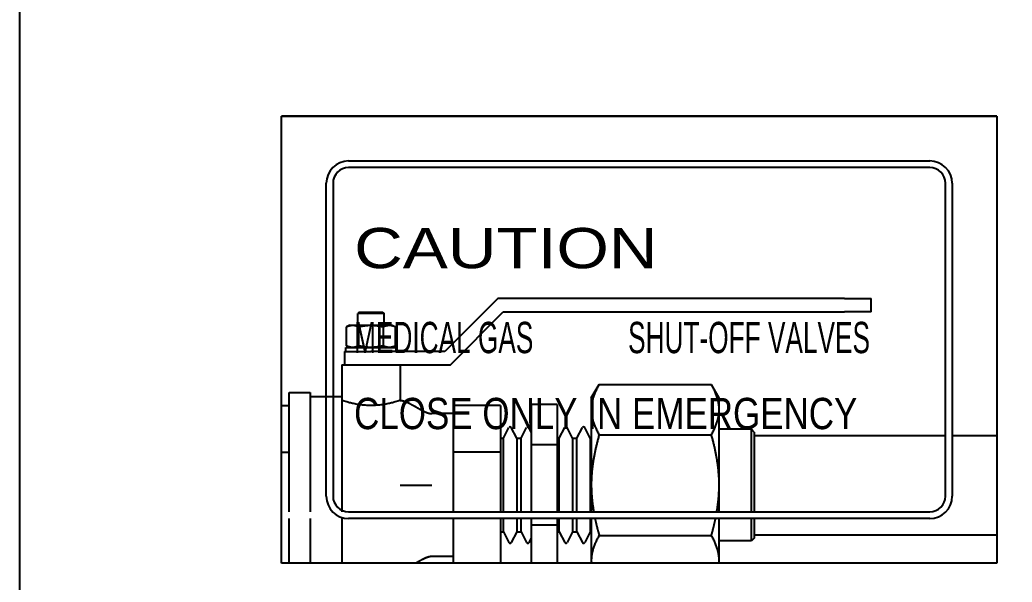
# Model space of a CAD drawing. Header units: millimetres. Extents: x 10903 to 284569, y 2319 to 62017.
# Drawn here: x 237680 to 238789, y 10764 to 11393 of the extents above; entities that cross this region are included whole.
import ezdxf

# ---------------------------------------------------------------- set-up
doc = ezdxf.new("R2010")
doc.units = ezdxf.units.MM
doc.layers.add('cps', color=7, linetype='Continuous')
doc.layers.add('CPST', color=6, linetype='Continuous')
doc.styles.add('SANSSERIF', font='sas_____.pfb', dxfattribs={"height": 10})

msp = doc.modelspace()

# ---------------------------------------------------------------- linework, layer by layer
at = {"layer": 'cps'}
for p, q in [((238772.3, 11285), (237972.3, 11285)), ((237972.3, 11285), (238772.3, 11285)), ((237972.3, 11285), (238772.3, 11285)), ((238772.3, 11285), (237972.3, 11285)), ((237972.3, 10785), (237972.3, 11285)), ((238772.3, 11285), (238772.3, 10785)), ((238772.3, 11285), (238772.3, 10785)), ((238047.3, 11235), (238697.3, 11235)), ((238047.3, 11235), (238697.3, 11235)), ((238697.3, 11227.5), (238047.3, 11227.5)), ((238697.3, 11227.5), (238047.3, 11227.5)), ((238022.3, 10860), (238022.3, 11210)), ((238022.3, 10860), (238022.3, 11210)), ((238029.8, 11210), (238029.8, 10860)), ((238029.8, 11210), (238029.8, 10860)), ((238714.8, 10860), (238714.8, 11210)), ((238714.8, 10860), (238714.8, 11210)), ((238722.3, 11210), (238722.3, 10860)), ((238722.3, 11210), (238722.3, 10860)), ((238047.3, 10842.5), (238697.3, 10842.5)), ((238047.3, 10842.5), (238697.3, 10842.5)), ((238697.3, 10835), (238047.3, 10835)), ((238697.3, 10835), (238047.3, 10835)), ((238772.3, 10785), (237972.3, 10785)), ((238772.3, 10785), (237972.3, 10785))]:
    msp.add_line(p, q, dxfattribs=at)
at = {"layer": 'cps', "color": 8}
for p, q in [((238214.2, 11081.1), (238155, 11021.9)), ((238214.2, 11081.1), (238155, 11021.9)), ((238602, 11081.1), (238214.2, 11081.1)), ((238602, 11081.1), (238214.2, 11081.1)), ((238602, 11081.1), (238631.6, 11081.1)), ((238602, 11081.1), (238631.6, 11081.1)), ((238631.6, 11066.3), (238631.6, 11081.1)), ((238631.6, 11066.3), (238631.6, 11081.1)), ((238059, 11066), (238057.5, 11064.5)), ((238059, 11066), (238057.5, 11064.5)), ((238059, 11066), (238072.3, 11066)), ((238059, 11066), (238072.3, 11066)), ((238072.3, 11066), (238085.7, 11066)), ((238072.3, 11066), (238085.7, 11066)), ((238085.7, 11066), (238087.1, 11064.5)), ((238085.7, 11066), (238087.1, 11064.5)), ((238161.1, 11007.1), (238220.3, 11066.3)), ((238161.1, 11007.1), (238220.3, 11066.3)), ((238220.3, 11066.3), (238602, 11066.3)), ((238220.3, 11066.3), (238602, 11066.3)), ((238631.6, 11066.3), (238602, 11066.3)), ((238631.6, 11066.3), (238602, 11066.3)), ((238072.3, 11064.5), (238057.5, 11064.5)), ((238057.5, 11051.2), (238057.5, 11064.5)), ((238057.5, 11051.2), (238057.5, 11064.5)), ((238072.3, 11064.5), (238057.5, 11064.5)), ((238087.1, 11064.5), (238072.3, 11064.5)), ((238087.1, 11064.5), (238072.3, 11064.5)), ((238087.1, 11051.2), (238087.1, 11064.5)), ((238087.1, 11051.2), (238087.1, 11064.5)), ((238048.7, 11051.2), (238045, 11049.5)), ((238048.7, 11051.2), (238045, 11049.5)), ((238045, 11028.1), (238045, 11049.5)), ((238045, 11028.1), (238045, 11049.5)), ((238048.7, 11051.2), (238072.3, 11051.2)), ((238048.7, 11051.2), (238072.3, 11051.2)), ((238058.7, 11028.1), (238058.7, 11049.5)), ((238058.7, 11028.1), (238058.7, 11049.5)), ((238072.3, 11051.2), (238096, 11051.2)), ((238072.3, 11051.2), (238096, 11051.2)), ((238086, 11049.5), (238086, 11028.1)), ((238086, 11049.5), (238086, 11028.1)), ((238096, 11051.2), (238099.7, 11049.5)), ((238096, 11051.2), (238099.7, 11049.5)), ((238099.7, 11028.1), (238099.7, 11049.5)), ((238099.7, 11028.1), (238099.7, 11049.5)), ((238042.7, 11021.9), (238042.7, 11007.1)), ((238042.7, 11021.9), (238072.3, 11021.9)), ((238042.7, 11021.9), (238072.3, 11021.9)), ((238042.7, 11021.9), (238042.7, 11007.1)), ((238044.2, 11021.9), (238044.2, 11026.4)), ((238044.2, 11026.4), (238072.3, 11026.4)), ((238044.2, 11026.4), (238072.3, 11026.4)), ((238044.2, 11021.9), (238044.2, 11026.4)), ((238048.7, 11026.4), (238045, 11028.1)), ((238048.7, 11026.4), (238045, 11028.1)), ((238072.3, 11026.4), (238100.5, 11026.4)), ((238072.3, 11026.4), (238100.5, 11026.4)), ((238155, 11021.9), (238072.3, 11021.9)), ((238155, 11021.9), (238072.3, 11021.9)), ((238096, 11026.4), (238099.7, 11028.1)), ((238096, 11026.4), (238099.7, 11028.1)), ((238100.5, 11021.9), (238100.5, 11026.4)), ((238100.5, 11021.9), (238100.5, 11026.4)), ((238039.8, 11007.1), (238085.9, 11007.1)), ((238039.8, 11007.1), (238039.8, 10971.4)), ((238039.8, 11007.1), (238039.8, 10971.4)), ((238039.8, 11007.1), (238085.9, 11007.1)), ((238085.9, 11007.1), (238161.1, 11007.1)), ((238085.9, 11007.1), (238161.1, 11007.1)), ((238104.9, 11007.1), (238104.9, 10967.2)), ((238104.9, 11007.1), (238104.9, 10967.2)), ((238318.7, 10970), (238327.5, 10985.1)), ((238318.7, 10970), (238327.5, 10985.1)), ((238327.5, 10985.1), (238453, 10985.1)), ((238327.5, 10985.1), (238453, 10985.1)), ((238461.7, 10970), (238453, 10985.1)), ((238461.7, 10970), (238453, 10985.1)), ((237980.6, 10842.5), (237980.6, 10976.1)), ((237980.6, 10976.1), (238004.3, 10976.1)), ((237980.6, 10976.1), (238004.3, 10976.1)), ((237980.6, 10842.5), (237980.6, 10976.1)), ((238004.3, 10976.1), (238004.3, 10842.5)), ((238004.3, 10976.1), (238004.3, 10842.5)), ((238004.3, 10971.4), (238039.8, 10971.4)), ((238004.3, 10971.4), (238039.8, 10971.4)), ((238039.8, 10971.4), (238039.8, 10842.5)), ((238039.8, 10971.4), (238039.8, 10842.5)), ((238318.7, 10970), (238318.7, 10956.9)), ((238318.7, 10970), (238318.7, 10956.9)), ((238461.7, 10956.9), (238461.7, 10970)), ((238461.7, 10956.9), (238461.7, 10970)), ((237972.3, 10961.3), (237980.6, 10961.3)), ((237972.3, 10961.3), (237980.6, 10961.3)), ((238164.1, 10961.3), (238164.1, 10909.3)), ((238217.3, 10961.3), (238164.1, 10961.3)), ((238217.3, 10961.3), (238164.1, 10961.3)), ((238164.1, 10961.3), (238164.1, 10909.3)), ((238217.3, 10961.3), (238217.3, 10909.3)), ((238217.3, 10961.3), (238217.3, 10909.3)), ((238251.5, 10962.5), (238251.5, 10917.5)), ((238280.5, 10962.5), (238251.5, 10962.5)), ((238280.5, 10962.5), (238251.5, 10962.5)), ((238251.5, 10962.5), (238251.5, 10917.5)), ((238280.5, 10962.5), (238280.5, 10917.5)), ((238280.5, 10962.5), (238280.5, 10917.5)), ((238318.7, 10956.9), (238318.7, 10872.5)), ((238318.7, 10956.9), (238318.7, 10872.5)), ((238461.7, 10872.5), (238461.7, 10956.9)), ((238461.7, 10872.5), (238461.7, 10956.9)), ((238164.1, 10952.4), (238140.4, 10952.4)), ((238164.1, 10952.4), (238140.4, 10952.4)), ((238220.5, 10924.9), (238226.6, 10936.8)), ((238220.5, 10924.9), (238226.6, 10936.8)), ((238235.3, 10924.9), (238229.1, 10936.8)), ((238235.3, 10924.9), (238229.1, 10936.8)), ((238240.3, 10924.9), (238246.4, 10936.8)), ((238240.3, 10924.9), (238246.4, 10936.8)), ((238251.5, 10931.8), (238248.9, 10936.8)), ((238251.5, 10931.8), (238248.9, 10936.8)), ((238282.9, 10924.9), (238289.1, 10936.8)), ((238282.9, 10924.9), (238289.1, 10936.8)), ((238297.8, 10924.9), (238291.6, 10936.8)), ((238297.8, 10924.9), (238291.6, 10936.8)), ((238302.7, 10924.9), (238308.9, 10936.8)), ((238302.7, 10924.9), (238308.9, 10936.8)), ((238317.6, 10924.9), (238311.4, 10936.8)), ((238317.6, 10924.9), (238311.4, 10936.8)), ((238497.7, 10935), (238461.7, 10935)), ((238497.7, 10935), (238461.7, 10935)), ((238497.7, 10926.6), (238497.7, 10935)), ((238501, 10931.7), (238497.7, 10935)), ((238501, 10931.7), (238497.7, 10935)), ((238497.7, 10926.6), (238497.7, 10935)), ((238217.3, 10924.9), (238220.5, 10924.9)), ((238217.3, 10924.9), (238220.5, 10924.9)), ((238220.5, 10898.7), (238220.5, 10924.9)), ((238220.5, 10898.7), (238220.5, 10924.9)), ((238235.3, 10924.9), (238235.3, 10898.7)), ((238235.3, 10924.9), (238240.3, 10924.9)), ((238235.3, 10924.9), (238240.3, 10924.9)), ((238235.3, 10924.9), (238235.3, 10898.7)), ((238240.3, 10898.7), (238240.3, 10924.9)), ((238240.3, 10898.7), (238240.3, 10924.9)), ((238280.5, 10924.9), (238282.9, 10924.9)), ((238280.5, 10924.9), (238282.9, 10924.9)), ((238282.9, 10898.7), (238282.9, 10924.9)), ((238282.9, 10898.7), (238282.9, 10924.9)), ((238297.8, 10924.9), (238297.8, 10898.7)), ((238297.8, 10924.9), (238302.7, 10924.9)), ((238297.8, 10924.9), (238302.7, 10924.9)), ((238297.8, 10924.9), (238297.8, 10898.7)), ((238302.7, 10898.7), (238302.7, 10924.9)), ((238302.7, 10898.7), (238302.7, 10924.9)), ((238317.6, 10924.9), (238317.6, 10898.7)), ((238317.6, 10924.9), (238318.7, 10924.9)), ((238317.6, 10924.9), (238318.7, 10924.9)), ((238317.6, 10924.9), (238317.6, 10898.7)), ((238327.5, 10928.8), (238453, 10928.8)), ((238327.5, 10928.8), (238453, 10928.8)), ((238497.7, 10842.5), (238497.7, 10926.6)), ((238497.7, 10842.5), (238497.7, 10926.6)), ((238501, 10931.7), (238501, 10923.8)), ((238501, 10931.7), (238501, 10923.8)), ((238501, 10928), (238714.8, 10928)), ((238501, 10928), (238714.8, 10928)), ((238501, 10923.8), (238501, 10842.5)), ((238501, 10923.8), (238501, 10842.5)), ((238722.3, 10928), (238772.3, 10928)), ((238722.3, 10928), (238772.3, 10928)), ((238251.5, 10917.5), (238251.5, 10842.5)), ((238280.5, 10917.5), (238251.5, 10917.5)), ((238280.5, 10917.5), (238251.5, 10917.5)), ((238251.5, 10917.5), (238251.5, 10842.5)), ((238280.5, 10917.5), (238280.5, 10842.5)), ((238280.5, 10917.5), (238280.5, 10842.5)), ((237972.3, 10909.3), (237980.6, 10909.3)), ((237972.3, 10909.3), (237980.6, 10909.3)), ((238217.3, 10909.3), (238164.1, 10909.3)), ((238164.1, 10909.3), (238164.1, 10842.5)), ((238164.1, 10909.3), (238164.1, 10842.5)), ((238217.3, 10909.3), (238164.1, 10909.3)), ((238217.3, 10909.3), (238217.3, 10842.5)), ((238217.3, 10909.3), (238217.3, 10842.5)), ((238220.5, 10842.5), (238220.5, 10898.7)), ((238220.5, 10842.5), (238220.5, 10898.7)), ((238235.3, 10898.7), (238235.3, 10842.5)), ((238235.3, 10898.7), (238235.3, 10842.5)), ((238240.3, 10842.5), (238240.3, 10898.7)), ((238240.3, 10842.5), (238240.3, 10898.7)), ((238282.9, 10842.5), (238282.9, 10898.7)), ((238282.9, 10842.5), (238282.9, 10898.7)), ((238297.8, 10898.7), (238297.8, 10842.5)), ((238297.8, 10898.7), (238297.8, 10842.5)), ((238302.7, 10842.5), (238302.7, 10898.7)), ((238302.7, 10842.5), (238302.7, 10898.7)), ((238317.6, 10898.7), (238317.6, 10842.5)), ((238317.6, 10898.7), (238317.6, 10842.5)), ((238318.7, 10872.5), (238318.7, 10842.5)), ((238318.7, 10872.5), (238318.7, 10842.5)), ((238461.7, 10842.5), (238461.7, 10872.5)), ((238461.7, 10842.5), (238461.7, 10872.5)), ((237980.6, 10785), (237980.6, 10835)), ((237980.6, 10785), (237980.6, 10835)), ((238004.3, 10835), (238004.3, 10785)), ((238004.3, 10835), (238004.3, 10785)), ((238039.8, 10835), (238039.8, 10785)), ((238039.8, 10835), (238039.8, 10785)), ((238164.1, 10835), (238164.1, 10785)), ((238164.1, 10835), (238164.1, 10785)), ((238217.3, 10835), (238217.3, 10785)), ((238217.3, 10835), (238217.3, 10785)), ((238220.5, 10820), (238220.5, 10835)), ((238220.5, 10820), (238220.5, 10835)), ((238235.3, 10835), (238235.3, 10820)), ((238235.3, 10835), (238235.3, 10820)), ((238240.3, 10820), (238240.3, 10835)), ((238240.3, 10820), (238240.3, 10835)), ((238251.5, 10835), (238251.5, 10827.5)), ((238251.5, 10835), (238251.5, 10827.5)), ((238280.5, 10835), (238280.5, 10827.5)), ((238280.5, 10835), (238280.5, 10827.5)), ((238282.9, 10820), (238282.9, 10835)), ((238282.9, 10820), (238282.9, 10835)), ((238297.8, 10835), (238297.8, 10820)), ((238297.8, 10835), (238297.8, 10820)), ((238302.7, 10820), (238302.7, 10835)), ((238302.7, 10820), (238302.7, 10835)), ((238317.6, 10835), (238317.6, 10820)), ((238317.6, 10835), (238317.6, 10820)), ((238318.7, 10835), (238318.7, 10788)), ((238318.7, 10835), (238318.7, 10788)), ((238461.7, 10788), (238461.7, 10835)), ((238461.7, 10788), (238461.7, 10835)), ((238497.7, 10810), (238497.7, 10835)), ((238497.7, 10810), (238497.7, 10835)), ((238501, 10835), (238501, 10813.2)), ((238501, 10835), (238501, 10813.2)), ((238251.5, 10827.5), (238251.5, 10785)), ((238280.5, 10827.5), (238251.5, 10827.5)), ((238280.5, 10827.5), (238251.5, 10827.5)), ((238251.5, 10827.5), (238251.5, 10785)), ((238280.5, 10827.5), (238280.5, 10785)), ((238280.5, 10827.5), (238280.5, 10785)), ((238217.3, 10820), (238220.5, 10820)), ((238217.3, 10820), (238220.5, 10820)), ((238220.5, 10820), (238226.6, 10808.2)), ((238220.5, 10820), (238226.6, 10808.2)), ((238235.3, 10820), (238229.1, 10808.2)), ((238235.3, 10820), (238229.1, 10808.2)), ((238235.3, 10820), (238240.3, 10820)), ((238235.3, 10820), (238240.3, 10820)), ((238240.3, 10820), (238246.4, 10808.2)), ((238240.3, 10820), (238246.4, 10808.2)), ((238251.5, 10813.2), (238248.9, 10808.2)), ((238251.5, 10813.2), (238248.9, 10808.2)), ((238280.5, 10820), (238282.9, 10820)), ((238280.5, 10820), (238282.9, 10820)), ((238282.9, 10820), (238289.1, 10808.2)), ((238282.9, 10820), (238289.1, 10808.2)), ((238297.8, 10820), (238291.6, 10808.2)), ((238297.8, 10820), (238291.6, 10808.2)), ((238297.8, 10820), (238302.7, 10820)), ((238297.8, 10820), (238302.7, 10820)), ((238302.7, 10820), (238308.9, 10808.2)), ((238302.7, 10820), (238308.9, 10808.2)), ((238317.6, 10820), (238311.4, 10808.2)), ((238317.6, 10820), (238311.4, 10808.2)), ((238317.6, 10820), (238318.7, 10820)), ((238317.6, 10820), (238318.7, 10820)), ((238327.5, 10816.2), (238453, 10816.2)), ((238327.5, 10816.2), (238453, 10816.2)), ((238497.7, 10810), (238461.7, 10810)), ((238497.7, 10810), (238461.7, 10810)), ((238501, 10813.2), (238497.7, 10810)), ((238501, 10813.2), (238497.7, 10810)), ((238501, 10816.9), (238772.3, 10816.9)), ((238501, 10816.9), (238772.3, 10816.9)), ((238164.1, 10792.6), (238140.4, 10792.6)), ((238164.1, 10792.6), (238140.4, 10792.6)), ((238318.7, 10788), (238318.7, 10785)), ((238318.7, 10788), (238318.7, 10785)), ((238461.7, 10785), (238461.7, 10788)), ((238461.7, 10785), (238461.7, 10788))]:
    msp.add_line(p, q, dxfattribs=at)
at = {"layer": 'cps'}
for centre, radius, start, end in [((238047.3, 11210), 25, 90, 180), ((238697.3, 11210), 25, 0, 90), ((238697.3, 11210), 25, 0, 90), ((238047.3, 11210), 17.5, 90, 180), ((238697.3, 11210), 17.5, 0, 90), ((238697.3, 11210), 17.5, 0, 90), ((238047.3, 10860), 25, 180, 270), ((238047.3, 10860), 17.5, 180, 270), ((238697.3, 10860), 25, 270, 0), ((238697.3, 10860), 17.5, 270, 0), ((238697.3, 10860), 17.5, 270, 0), ((238697.3, 10860), 25, 270, 0)]:
    msp.add_arc(centre, radius, start, end, dxfattribs=at)
at = {"layer": 'cps', "color": 8}
for centre, start, end in [((238227.9, 10936.2), 27.5, 152.5), ((238227.9, 10936.2), 27.5, 152.5), ((238247.7, 10936.2), 27.5, 152.5), ((238247.7, 10936.2), 27.5, 152.5), ((238290.4, 10936.2), 27.5, 152.5), ((238290.4, 10936.2), 27.5, 152.5), ((238310.1, 10936.2), 27.5, 152.5), ((238310.1, 10936.2), 27.5, 152.5), ((238227.9, 10808.8), 207.5, 332.5), ((238227.9, 10808.8), 207.5, 332.5), ((238247.7, 10808.8), 207.5, 332.5), ((238247.7, 10808.8), 207.5, 332.5), ((238290.4, 10808.8), 207.5, 332.5), ((238290.4, 10808.8), 207.5, 332.5), ((238310.1, 10808.8), 207.5, 332.5), ((238310.1, 10808.8), 207.5, 332.5)]:
    msp.add_arc(centre, 1.39, start, end, dxfattribs=at)
for points, weights in [([(238045, 11049.5), (238051.8, 11052.7), (238058.7, 11049.5)], [1, 1.15470053838, 1]), ([(238045, 11049.5), (238051.8, 11052.7), (238058.7, 11049.5)], [1, 1.15470053838, 1]), ([(238058.7, 11049.5), (238072.3, 11052.7), (238086, 11049.5)], [1, 1.15470053838, 1]), ([(238058.7, 11049.5), (238072.3, 11052.7), (238086, 11049.5)], [1, 1.15470053838, 1]), ([(238086, 11049.5), (238092.8, 11052.7), (238099.7, 11049.5)], [1, 1.15470053838, 1]), ([(238086, 11049.5), (238092.8, 11052.7), (238099.7, 11049.5)], [1, 1.15470053838, 1]), ([(238058.7, 11028.1), (238051.8, 11024.9), (238045, 11028.1)], [1, 1.15470053838, 1]), ([(238058.7, 11028.1), (238051.8, 11024.9), (238045, 11028.1)], [1, 1.15470053838, 1]), ([(238086, 11028.1), (238072.3, 11024.9), (238058.7, 11028.1)], [1, 1.15470053838, 1]), ([(238086, 11028.1), (238072.3, 11024.9), (238058.7, 11028.1)], [1, 1.15470053838, 1]), ([(238099.7, 11028.1), (238092.8, 11024.9), (238086, 11028.1)], [1, 1.15470053838, 1]), ([(238099.7, 11028.1), (238092.8, 11024.9), (238086, 11028.1)], [1, 1.15470053838, 1]), ([(238327.5, 10985.1), (238318.7, 10970), (238318.7, 10956.9)], [1.01981541865, 1.04818815859, 1]), ([(238327.5, 10985.1), (238318.7, 10970), (238318.7, 10956.9)], [1.01981541865, 1.04818815859, 1]), ([(238461.7, 10956.9), (238461.7, 10970), (238453, 10985.1)], [1, 1.04818815859, 1.01981541865]), ([(238461.7, 10956.9), (238461.7, 10970), (238453, 10985.1)], [1, 1.04818815859, 1.01981541865]), ([(238318.7, 10956.9), (238318.7, 10943.9), (238327.5, 10928.8)], [1, 1.04818815859, 1.01981541865]), ([(238318.7, 10956.9), (238318.7, 10943.9), (238327.5, 10928.8)], [1, 1.04818815859, 1.01981541865]), ([(238453, 10928.8), (238461.7, 10943.9), (238461.7, 10956.9)], [1.01981541865, 1.04818815859, 1]), ([(238453, 10928.8), (238461.7, 10943.9), (238461.7, 10956.9)], [1.01981541865, 1.04818815859, 1]), ([(238327.5, 10928.8), (238318.7, 10898.6), (238318.7, 10872.5)], [1.01981541865, 1.04818815859, 1]), ([(238327.5, 10928.8), (238318.7, 10898.6), (238318.7, 10872.5)], [1.01981541865, 1.04818815859, 1]), ([(238461.7, 10872.5), (238461.7, 10898.6), (238453, 10928.8)], [1, 1.04818815859, 1.01981541865]), ([(238461.7, 10872.5), (238461.7, 10898.6), (238453, 10928.8)], [1, 1.04818815859, 1.01981541865]), ([(238318.7, 10872.5), (238318.7, 10857.8), (238321.4, 10842.5)], [1, 1.02648243742, 1.02984197653]), ([(238318.7, 10872.5), (238318.7, 10857.8), (238321.4, 10842.5)], [1, 1.02648243742, 1.02984197653]), ([(238459.1, 10842.5), (238461.7, 10857.8), (238461.7, 10872.5)], [1.02984197653, 1.02648243742, 1]), ([(238459.1, 10842.5), (238461.7, 10857.8), (238461.7, 10872.5)], [1.02984197653, 1.02648243742, 1]), ([(238322.8, 10835), (238324.6, 10825.9), (238327.5, 10816.2)], [1.03011135966, 1.0288135657, 1.01981541865]), ([(238322.8, 10835), (238324.6, 10825.9), (238327.5, 10816.2)], [1.03011135966, 1.0288135657, 1.01981541865]), ([(238453, 10816.2), (238455.9, 10825.9), (238457.7, 10835)], [1.01981541865, 1.0288135657, 1.03011135966]), ([(238453, 10816.2), (238455.9, 10825.9), (238457.7, 10835)], [1.01981541865, 1.0288135657, 1.03011135966]), ([(238327.5, 10816.2), (238318.7, 10801.1), (238318.7, 10788)], [1.01981541865, 1.04818815859, 1]), ([(238327.5, 10816.2), (238318.7, 10801.1), (238318.7, 10788)], [1.01981541865, 1.04818815859, 1]), ([(238461.7, 10788), (238461.7, 10801.1), (238453, 10816.2)], [1, 1.04818815859, 1.01981541865]), ([(238461.7, 10788), (238461.7, 10801.1), (238453, 10816.2)], [1, 1.04818815859, 1.01981541865]), ([(238318.7, 10788), (238318.7, 10786.5), (238318.9, 10785)], [1, 1.00541307684, 1.00986007001]), ([(238318.7, 10788), (238318.7, 10786.5), (238318.9, 10785)], [1, 1.00541307684, 1.00986007001]), ([(238461.6, 10785), (238461.7, 10786.5), (238461.7, 10788)], [1.00986007001, 1.00541307684, 1]), ([(238461.6, 10785), (238461.7, 10786.5), (238461.7, 10788)], [1.00986007001, 1.00541307684, 1])]:
    msp.add_rational_spline(points, weights, degree=2, dxfattribs=at)
for points, degree, knots in [([(238104.9, 10967.2), (238104.9, 10967.2), (238104.7, 10967.1), (238103.9, 10966.8), (238103.2, 10966.6), (238101.6, 10966.1), (238100.5, 10965.8), (238098.1, 10965.1), (238096.8, 10964.7), (238093.9, 10964), (238092.3, 10963.6), (238088.8, 10962.9), (238086.8, 10962.6), (238082.8, 10962), (238080.7, 10961.8), (238076.5, 10961.5), (238074.4, 10961.4), (238070.3, 10961.4), (238068.2, 10961.5), (238063.9, 10961.8), (238061.8, 10962), (238057.8, 10962.6), (238055.9, 10962.9), (238052.4, 10963.6), (238050.8, 10964), (238047.9, 10964.7), (238046.5, 10965.1), (238044.2, 10965.8), (238043.1, 10966.1), (238041.5, 10966.6), (238040.8, 10966.8), (238040, 10967.1), (238039.8, 10967.2), (238039.8, 10967.2)], 3, [16.722796, 16.722796, 16.722796, 16.722796, 18.812593, 18.812593, 20.90239, 20.90239, 22.992187, 22.992187, 25.081984, 25.081984, 27.172886, 27.172886, 29.263788, 29.263788, 31.354689, 31.354689, 33.445591, 33.445591, 35.536493, 35.536493, 37.627395, 37.627395, 39.718297, 39.718297, 41.809198, 41.809198, 43.898995, 43.898995, 45.988793, 45.988793, 48.07859, 48.07859, 50.168387, 50.168387, 50.168387, 50.168387]), ([(238104.9, 10967.2), (238104.9, 10967.2), (238104.7, 10967.1), (238103.9, 10966.8), (238103.2, 10966.6), (238101.6, 10966.1), (238100.5, 10965.8), (238098.1, 10965.1), (238096.8, 10964.7), (238093.9, 10964), (238092.3, 10963.6), (238088.8, 10962.9), (238086.8, 10962.6), (238082.8, 10962), (238080.7, 10961.8), (238076.5, 10961.5), (238074.4, 10961.4), (238070.3, 10961.4), (238068.2, 10961.5), (238063.9, 10961.8), (238061.8, 10962), (238057.8, 10962.6), (238055.9, 10962.9), (238052.4, 10963.6), (238050.8, 10964), (238047.9, 10964.7), (238046.5, 10965.1), (238044.2, 10965.8), (238043.1, 10966.1), (238041.5, 10966.6), (238040.8, 10966.8), (238040, 10967.1), (238039.8, 10967.2), (238039.8, 10967.2)], 3, [16.722796, 16.722796, 16.722796, 16.722796, 18.812593, 18.812593, 20.90239, 20.90239, 22.992187, 22.992187, 25.081984, 25.081984, 27.172886, 27.172886, 29.263788, 29.263788, 31.354689, 31.354689, 33.445591, 33.445591, 35.536493, 35.536493, 37.627395, 37.627395, 39.718297, 39.718297, 41.809198, 41.809198, 43.898995, 43.898995, 45.988793, 45.988793, 48.07859, 48.07859, 50.168387, 50.168387, 50.168387, 50.168387]), ([(238104.9, 10967.2), (238105.4, 10967.2), (238105.9, 10967.1), (238106.4, 10967.1), (238106.9, 10967), (238107.4, 10966.9), (238107.9, 10966.8), (238108.4, 10966.7), (238108.9, 10966.5), (238109.4, 10966.4), (238109.9, 10966.2), (238110.6, 10966), (238111.2, 10965.7), (238111.9, 10965.5), (238112.6, 10965.2), (238113.2, 10964.9), (238113.9, 10964.6), (238114.5, 10964.3), (238115.6, 10963.7), (238116.7, 10963.1), (238117.8, 10962.5), (238118.9, 10961.9), (238120, 10961.3), (238121.1, 10960.7), (238122.1, 10960.1), (238123.2, 10959.5), (238124.3, 10958.8), (238125.4, 10958.2), (238127.7, 10956.9), (238130, 10955.7), (238132.4, 10954.5), (238133.4, 10954.1), (238134.3, 10953.7), (238135.3, 10953.4), (238136.2, 10953.1), (238136.9, 10952.9), (238137.6, 10952.7), (238138.3, 10952.6), (238139, 10952.5), (238139.7, 10952.4), (238140.4, 10952.4)], 1, [0, 0, 0.101689, 0.203377, 0.305066, 0.406755, 0.508443, 0.610132, 0.711821, 0.813509, 0.915198, 1.016887, 1.16095, 1.305013, 1.449076, 1.593139, 1.737202, 1.881265, 2.025327, 2.273548, 2.521768, 2.769988, 3.018208, 3.266428, 3.514648, 3.762868, 4.011088, 4.259308, 4.507528, 5.039454, 5.571381, 6.103307, 6.307206, 6.511106, 6.715005, 6.918904, 7.059297, 7.199689, 7.340081, 7.480474, 7.620866, 7.761258, 7.761258]), ([(238104.9, 10967.2), (238105.4, 10967.2), (238105.9, 10967.1), (238106.4, 10967.1), (238106.9, 10967), (238107.4, 10966.9), (238107.9, 10966.8), (238108.4, 10966.7), (238108.9, 10966.5), (238109.4, 10966.4), (238109.9, 10966.2), (238110.6, 10966), (238111.2, 10965.7), (238111.9, 10965.5), (238112.6, 10965.2), (238113.2, 10964.9), (238113.9, 10964.6), (238114.5, 10964.3), (238115.6, 10963.7), (238116.7, 10963.1), (238117.8, 10962.5), (238118.9, 10961.9), (238120, 10961.3), (238121.1, 10960.7), (238122.1, 10960.1), (238123.2, 10959.5), (238124.3, 10958.8), (238125.4, 10958.2), (238127.7, 10956.9), (238130, 10955.7), (238132.4, 10954.5), (238133.4, 10954.1), (238134.3, 10953.7), (238135.3, 10953.4), (238136.2, 10953.1), (238136.9, 10952.9), (238137.6, 10952.7), (238138.3, 10952.6), (238139, 10952.5), (238139.7, 10952.4), (238140.4, 10952.4)], 1, [0, 0, 0.101689, 0.203377, 0.305066, 0.406755, 0.508443, 0.610132, 0.711821, 0.813509, 0.915198, 1.016887, 1.16095, 1.305013, 1.449076, 1.593139, 1.737202, 1.881265, 2.025327, 2.273548, 2.521768, 2.769988, 3.018208, 3.266428, 3.514648, 3.762868, 4.011088, 4.259308, 4.507528, 5.039454, 5.571381, 6.103307, 6.307206, 6.511106, 6.715005, 6.918904, 7.059297, 7.199689, 7.340081, 7.480474, 7.620866, 7.761258, 7.761258]), ([(238104.9, 10872.5), (238106.6, 10872.5), (238108.4, 10872.5), (238110.4, 10872.5), (238112.3, 10872.5), (238114.3, 10872.5), (238116.3, 10872.5), (238118.3, 10872.5), (238120.5, 10872.5), (238122.6, 10872.5), (238124.7, 10872.5), (238126.8, 10872.5), (238128.9, 10872.5), (238131, 10872.5), (238133.1, 10872.5), (238135, 10872.5), (238136.9, 10872.5), (238138.7, 10872.5), (238140.4, 10872.5)], 3, [0, 0, 0, 0, 0.167953, 0.167953, 0.167953, 0.332343, 0.332343, 0.332343, 0.497643, 0.497643, 0.497643, 0.66511, 0.66511, 0.66511, 0.834009, 0.834009, 0.834009, 1, 1, 1, 1]), ([(238104.9, 10872.5), (238106.6, 10872.5), (238108.4, 10872.5), (238110.4, 10872.5), (238112.3, 10872.5), (238114.3, 10872.5), (238116.3, 10872.5), (238118.3, 10872.5), (238120.5, 10872.5), (238122.6, 10872.5), (238124.7, 10872.5), (238126.8, 10872.5), (238128.9, 10872.5), (238131, 10872.5), (238133.1, 10872.5), (238135, 10872.5), (238136.9, 10872.5), (238138.7, 10872.5), (238140.4, 10872.5)], 3, [0, 0, 0, 0, 0.167953, 0.167953, 0.167953, 0.332343, 0.332343, 0.332343, 0.497643, 0.497643, 0.497643, 0.66511, 0.66511, 0.66511, 0.834009, 0.834009, 0.834009, 1, 1, 1, 1]), ([(238140.4, 10792.6), (238139.9, 10792.6), (238139.4, 10792.5), (238138.9, 10792.5), (238138.4, 10792.4), (238137.9, 10792.3), (238137.4, 10792.2), (238136.9, 10792.1), (238136.4, 10791.9), (238135.9, 10791.8), (238135.4, 10791.6), (238134.7, 10791.4), (238134.1, 10791.1), (238133.4, 10790.9), (238132.7, 10790.6), (238132.1, 10790.3), (238131.4, 10790), (238130.8, 10789.7), (238129.7, 10789.1), (238128.6, 10788.5), (238127.5, 10787.9), (238126.4, 10787.3), (238125.3, 10786.7), (238124.2, 10786.1), (238123.2, 10785.5), (238122.3, 10785)], 1, [0, 0, 0.101689, 0.203377, 0.305066, 0.406755, 0.508443, 0.610132, 0.711821, 0.813509, 0.915198, 1.016887, 1.16095, 1.305013, 1.449076, 1.593139, 1.737202, 1.881265, 2.025327, 2.273548, 2.521768, 2.769988, 3.018208, 3.266428, 3.514648, 3.762868, 3.961279, 3.961279]), ([(238140.4, 10792.6), (238139.9, 10792.6), (238139.4, 10792.5), (238138.9, 10792.5), (238138.4, 10792.4), (238137.9, 10792.3), (238137.4, 10792.2), (238136.9, 10792.1), (238136.4, 10791.9), (238135.9, 10791.8), (238135.4, 10791.6), (238134.7, 10791.4), (238134.1, 10791.1), (238133.4, 10790.9), (238132.7, 10790.6), (238132.1, 10790.3), (238131.4, 10790), (238130.8, 10789.7), (238129.7, 10789.1), (238128.6, 10788.5), (238127.5, 10787.9), (238126.4, 10787.3), (238125.3, 10786.7), (238124.2, 10786.1), (238123.2, 10785.5), (238122.3, 10785)], 1, [0, 0, 0.101689, 0.203377, 0.305066, 0.406755, 0.508443, 0.610132, 0.711821, 0.813509, 0.915198, 1.016887, 1.16095, 1.305013, 1.449076, 1.593139, 1.737202, 1.881265, 2.025327, 2.273548, 2.521768, 2.769988, 3.018208, 3.266428, 3.514648, 3.762868, 3.961279, 3.961279])]:
    msp.add_open_spline(points, degree=degree, knots=knots, dxfattribs=at)
at = {"layer": 'CPST', "color": 2}
msp.add_lwpolyline([(237679.6, 14857.5), (238937.7, 14857.5), (238937.7, 10585), (237679.6, 10585)], close=True, dxfattribs=at)

# ---------------------------------------------------------------- texts
at = {"layer": 'cps', "style": 'SANSSERIF', "width": 1.2}
msp.add_text('CAUTION', height=45, dxfattribs=at).set_placement((238053.4, 11115))
at = {"layer": 'cps', "color": 8, "style": 'SANSSERIF'}
for s, width, p in [('MEDICAL GAS             SHUT-OFF VALVES', 0.6, (238053.4, 11020)), ('CLOSE ONLY IN EMERGENCY', 0.8, (238053.4, 10935))]:
    msp.add_text(s, height=35, dxfattribs=dict(at, width=width)).set_placement(p)

doc.saveas('drawing.dxf')
